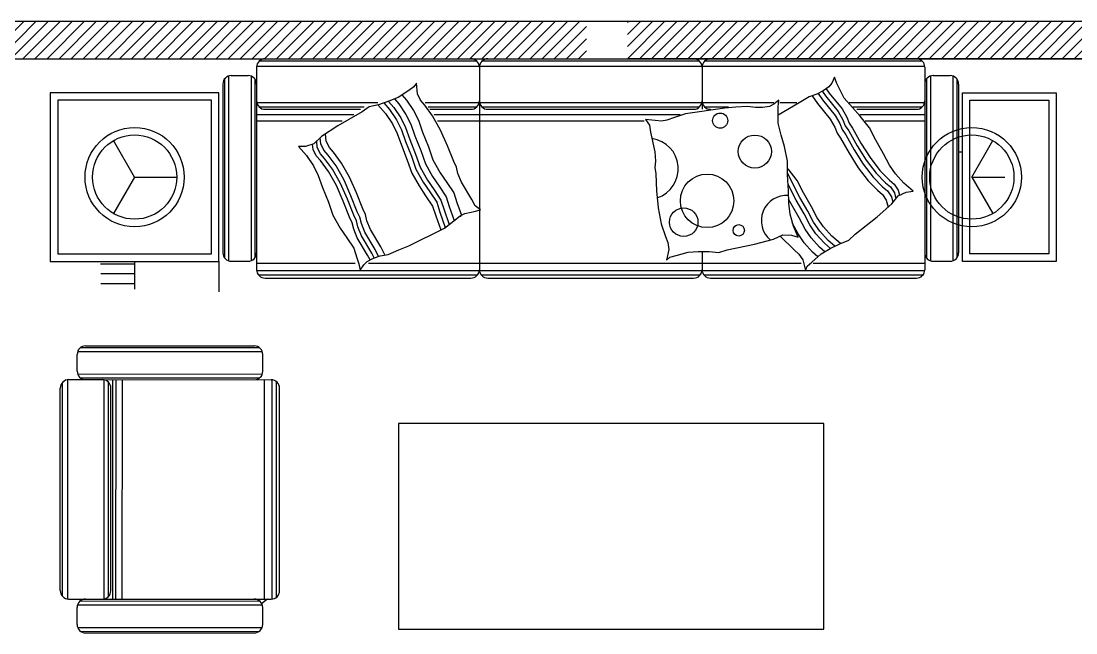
# Model space of a CAD drawing. Header units: inches. Extents: x 442278 to 842836, y -356313 to 59457.
# Drawn here: x 480946 to 484033, y -77536 to -75745 of the extents above; entities that cross this region are included whole.
import ezdxf

# ---------------------------------------------------------------- set-up
doc = ezdxf.new("R2010")
doc.units = ezdxf.units.IN
doc.header["$LTSCALE"] = 250
doc.header["$MEASUREMENT"] = 0
doc.linetypes.add('CENTER', pattern=[50.8, 31.75, -6.35, 6.35, -6.35])
doc.linetypes.add('CONTINOUS', pattern=[0])
for name, color, linetype in [('blogmythuat.com', 2, 'Continuous'), ('HACTH250', 250, 'Continuous'), ('netcat', 32, 'Continuous'), ('TRUC', 251, 'CENTER')]:
    doc.layers.add(name, color=color, linetype=linetype)
doc.styles.add('AVANTH', font='')
doc.styles.get('AVANTH').set_extended_font_data('.VnAvantH')
doc.linetypes.add('TX', pattern='A,676.874288,-193.500228,["tx",AVANTH,S=240.510514,R=359.931402,X=0,Y=-131.162874],-560.72896,746.79278', length=2177.896256)

msp = doc.modelspace()

# ---------------------------------------------------------------- hatches: boundary and pattern name
at = {"layer": 'HACTH250', "linetype": 'TX'}
h = msp.add_hatch(dxfattribs=at)
h.set_pattern_fill('ANSI31', color=256, scale=200, style=0)
h.set_pattern_definition([(45, (152486.4, -391556.477), (-17.6776695, 17.6776695), [])])
h.paths.add_polyline_path([(477550.46, -75745.25), (482600.46, -75745.25), (482600.46, -75855.25), (477550.46, -75855.25)])
h = msp.add_hatch(dxfattribs=at)
h.set_pattern_fill('ANSI31', color=256, scale=200, style=0)
h.set_pattern_definition([(45, (482720.456, -75855.25), (-17.67767, 17.67767), [])])
h.paths.add_polyline_path([(482720.46, -75745.25), (485800.46, -75745.25), (485800.46, -75855.25), (482720.46, -75855.25)])

# ---------------------------------------------------------------- linework, layer by layer
at = {"color": 8}
for p, q in [((481643.55, -75861.48), (482278.92, -75861.48)), ((482295.52, -75861.48), (482930.88, -75861.48)), ((482947.48, -75861.48), (483582.85, -75861.48)), ((481635.26, -75877.14), (483591.15, -75877.14)), ((481541.61, -75914.26), (481541.61, -76438.32)), ((481553.11, -75905.99), (481553.11, -76446.59)), ((481618.83, -75906.07), (481618.83, -76446.52)), ((481630.33, -75914.53), (481630.33, -76438.05)), ((483326.93, -75909.38), (483318.71, -75926.53)), ((483333.24, -75927.53), (483326.93, -75909.38)), ((483596.07, -75914.53), (483596.07, -76438.05)), ((483607.57, -75906.07), (483607.57, -76446.52)), ((483673.29, -75905.99), (483673.29, -76446.59)), ((483684.79, -75914.26), (483684.79, -76438.32)), ((482080.37, -75948.1), (482049.84, -75968.44)), ((482095.64, -75937.94), (482080.37, -75948.1)), ((482102.76, -75926.75), (482095.64, -75937.94)), ((482105.8, -75958.27), (482102.76, -75926.75)), ((483293.24, -75949.69), (483275.11, -75959.47)), ((483291.22, -75950.77), (483300.42, -75964.07)), ((483310.07, -75938.03), (483293.24, -75949.69)), ((483302.59, -75943.21), (483311.65, -75956.3)), ((483318.71, -75926.53), (483310.07, -75938.03)), ((483311.65, -75956.3), (483349.02, -76002.31)), ((483341.72, -75943.78), (483333.24, -75927.53)), ((483354.79, -75970.67), (483341.72, -75943.78)), ((481635.26, -75983.64), (481990.02, -75983.64)), ((482022.37, -75979.63), (481991.85, -75989.79)), ((482007.26, -75984.66), (482024.39, -76004.03)), ((482020.86, -75980.13), (482036.6, -75997.93)), ((482049.84, -75968.44), (482022.37, -75979.63)), ((482038.77, -75972.95), (482051.87, -75987.76)), ((482051.87, -75987.76), (482072.2, -76018.26)), ((482060.68, -75961.22), (482074.25, -75976.57)), ((482074.25, -75976.57), (482094.58, -76007.08)), ((482114.94, -75976.57), (482105.8, -75958.27)), ((482127.14, -75990.81), (482114.94, -75976.57)), ((482128.31, -75983.64), (483148.94, -75983.64)), ((482939.18, -75978.73), (482939.18, -76003.11)), ((483163.96, -75976.81), (483148.94, -75988.47)), ((483161.48, -75995.87), (483163.96, -75976.81)), ((483223.17, -75984.35), (483161.73, -76020.69)), ((483166.47, -75983.64), (483216.56, -75983.64)), ((483252.52, -75966.81), (483223.17, -75984.35)), ((483275.11, -75959.47), (483252.52, -75966.81)), ((483261.55, -75963.87), (483276.82, -75985.93)), ((483276.82, -75985.93), (483314.2, -76031.94)), ((483279.14, -75957.29), (483291.79, -75975.57)), ((483291.79, -75975.57), (483329.16, -76021.59)), ((483300.42, -75964.07), (483337.8, -76010.08)), ((483379.23, -75998), (483354.79, -75970.67)), ((483369.34, -75983.64), (483591.15, -75983.64)), ((481635.26, -76018.41), (481919.98, -76018.41)), ((481642.47, -75996.17), (481950.51, -75996.17)), ((481944.03, -76011.15), (481872.8, -76051.82)), ((481964.38, -75995.89), (481944.03, -76011.15)), ((481991.85, -75989.79), (481964.38, -75995.89)), ((481990.05, -75990.19), (482012.18, -76015.21)), ((482012.18, -76015.21), (482032.51, -76045.72)), ((482024.39, -76004.03), (482044.72, -76034.53)), ((482036.6, -75997.93), (482056.93, -76028.43)), ((482072.2, -76018.26), (482086.42, -76046.74)), ((482094.58, -76007.08), (482108.81, -76035.55)), ((482150.52, -76022.33), (482127.14, -75990.81)), ((482137.29, -75996.17), (482280.01, -75996.17)), ((482155.25, -76018.41), (482874.69, -76018.41)), ((482294.43, -75996.17), (482931.97, -75996.17)), ((482311.91, -76003.42), (482914.49, -76003.42)), ((482890.92, -76016.17), (482858.1, -76027.75)), ((483005.77, -75999.75), (482890.92, -76016.17)), ((482946.39, -75996.17), (483016.2, -75996.17)), ((483037.62, -75997.5), (483005.77, -75999.75)), ((483071.72, -75994.92), (483037.62, -75997.5)), ((483095.21, -75998.45), (483071.72, -75994.92)), ((483115.8, -75997.8), (483095.21, -75998.45)), ((483136.07, -75994.91), (483115.8, -75997.8)), ((483148.94, -75988.47), (483136.07, -75994.91)), ((483161.8, -76014.19), (483161.48, -75995.87)), ((483161.48, -76044.09), (483161.8, -76014.19)), ((483337.8, -76010.08), (483351.45, -76033.81)), ((483349.02, -76002.31), (483362.68, -76026.04)), ((483402.38, -76023.45), (483379.23, -75998)), ((483380.61, -75996.17), (483583.93, -75996.17)), ((483391.88, -76003.42), (483566.45, -76003.42)), ((483400.64, -76018.41), (483591.15, -76018.41)), ((481635.26, -76037.05), (481885.85, -76037.05)), ((482032.51, -76045.72), (482046.73, -76074.19)), ((482044.72, -76034.53), (482058.95, -76063.01)), ((482056.93, -76028.43), (482071.16, -76056.9)), ((482086.42, -76046.74), (482098.61, -76081.31)), ((482108.81, -76035.55), (482120.99, -76070.12)), ((482173.89, -76064.02), (482150.52, -76022.33)), ((482773.81, -76032.91), (482785.39, -76049.63)), ((482792.47, -76034.84), (482773.81, -76032.91)), ((482785.39, -76049.63), (482788.29, -76069.89)), ((482801.8, -76035.8), (482792.47, -76034.84)), ((482820.46, -76037.73), (482801.8, -76035.8)), ((482836.23, -76035.47), (482820.46, -76037.73)), ((482858.1, -76027.75), (482836.23, -76035.47)), ((483171.13, -76079.46), (483161.48, -76044.09)), ((483314.2, -76031.94), (483327.85, -76055.67)), ((483329.16, -76021.59), (483342.82, -76045.31)), ((483342.82, -76045.31), (483349.43, -76062.86)), ((483351.45, -76033.81), (483358.06, -76051.35)), ((483362.68, -76026.04), (483369.29, -76043.59)), ((483369.29, -76043.59), (483379.64, -76058.54)), ((483428.83, -76057.67), (483402.38, -76023.45)), ((481872.8, -76051.82), (481824.97, -76083.34)), ((481839.21, -76096.56), (481837.16, -76075.31)), ((482046.73, -76074.19), (482058.92, -76108.76)), ((482058.95, -76063.01), (482071.14, -76097.58)), ((482071.16, -76056.9), (482083.35, -76091.48)), ((482120.99, -76070.12), (482138.19, -76113.14)), ((482194.21, -76109.78), (482173.89, -76064.02)), ((482788.29, -76069.89), (482801.16, -76127.75)), ((483180.46, -76112.57), (483171.13, -76079.46)), ((483327.85, -76055.67), (483334.46, -76073.22)), ((483334.46, -76073.22), (483344.81, -76088.17)), ((483349.43, -76062.86), (483359.77, -76077.81)), ((483358.06, -76051.35), (483368.41, -76066.31)), ((483359.77, -76077.81), (483384.5, -76121.53)), ((483368.41, -76066.31), (483393.13, -76110.02)), ((483379.64, -76058.54), (483404.36, -76102.26)), ((483447.4, -76093.73), (483428.83, -76057.67)), ((481278.04, -76201.75), (481216.43, -76095.03)), ((481802.58, -76104.7), (481778.16, -76111.81)), ((481800.54, -76120.96), (481799.07, -76105.72)), ((481824.97, -76083.34), (481802.58, -76104.7)), ((481812.75, -76114.86), (481811, -76096.67)), ((481822.93, -76104.7), (481821.21, -76086.92)), ((481832.07, -76123), (481822.93, -76104.7)), ((481848.35, -76114.86), (481839.21, -76096.56)), ((482058.92, -76108.76), (482076.11, -76151.78)), ((482071.14, -76097.58), (482088.33, -76140.6)), ((482083.35, -76091.48), (482100.54, -76134.5)), ((482098.61, -76081.31), (482115.8, -76124.33)), ((482212.5, -76156.55), (482194.21, -76109.78)), ((483344.81, -76088.17), (483369.53, -76131.89)), ((483393.13, -76110.02), (483419.72, -76152.44)), ((483404.36, -76102.26), (483430.95, -76144.68)), ((483470.51, -76133.89), (483447.4, -76093.73)), ((483728.84, -76201.75), (483790.46, -76095.03)), ((481757.82, -76111.81), (481781.2, -76138.25)), ((481778.16, -76111.81), (481757.82, -76111.81)), ((481781.2, -76138.25), (481801.53, -76168.76)), ((481809.68, -76139.27), (481800.54, -76120.96)), ((481821.88, -76153.5), (481809.68, -76139.27)), ((481821.89, -76133.17), (481812.75, -76114.86)), ((481834.09, -76147.4), (481821.89, -76133.17)), ((481844.27, -76137.23), (481832.07, -76123)), ((481867.65, -76168.76), (481844.27, -76137.23)), ((481860.55, -76129.1), (481848.35, -76114.86)), ((481883.93, -76160.62), (481860.55, -76129.1)), ((482088.33, -76140.6), (482101.61, -76178.92)), ((482100.54, -76134.5), (482113.82, -76172.82)), ((482115.8, -76124.33), (482129.08, -76162.65)), ((482138.19, -76113.14), (482151.47, -76151.47)), ((482801.16, -76127.75), (482802.77, -76155.08)), ((483188.83, -76155.01), (483180.46, -76112.57)), ((483369.53, -76131.89), (483396.12, -76174.31)), ((483384.5, -76121.53), (483411.09, -76163.95)), ((483487.47, -76166.38), (483470.51, -76133.89)), ((483701.4, -76129.19), (483689.93, -76129.19)), ((481801.53, -76168.76), (481815.75, -76197.23)), ((481845.26, -76185.02), (481821.88, -76153.5)), ((481857.47, -76178.92), (481834.09, -76147.4)), ((481891.02, -76210.45), (481867.65, -76168.76)), ((481907.3, -76202.31), (481883.93, -76160.62)), ((482076.11, -76151.78), (482089.4, -76190.11)), ((482113.82, -76172.82), (482135.16, -76210.45)), ((482129.08, -76162.65), (482150.42, -76200.28)), ((482151.47, -76151.47), (482172.81, -76189.09)), ((482220.63, -76172.82), (482212.5, -76156.55)), ((482224.69, -76191.13), (482220.63, -76172.82)), ((482802.77, -76155.08), (482800.84, -76173.73)), ((483189.32, -76195.57), (483188.83, -76155.01)), ((483411.09, -76163.95), (483440.12, -76201.91)), ((483419.72, -76152.44), (483448.76, -76190.41)), ((483430.95, -76144.68), (483459.99, -76182.64)), ((483505.58, -76192.56), (483487.47, -76166.38)), ((481278.04, -76201.75), (481216.43, -76308.48)), ((481278.04, -76201.75), (481401.28, -76201.75)), ((481815.75, -76197.23), (481827.94, -76231.8)), ((481868.64, -76226.71), (481845.26, -76185.02)), ((481880.85, -76220.61), (481857.47, -76178.92)), ((481927.62, -76248.07), (481907.3, -76202.31)), ((482089.4, -76190.11), (482110.74, -76227.73)), ((482101.61, -76178.92), (482122.95, -76216.55)), ((482150.42, -76200.28), (482169.74, -76228.75)), ((482172.81, -76189.09), (482192.12, -76217.56)), ((482234.85, -76216.55), (482224.69, -76191.13)), ((482800.84, -76173.73), (482803.41, -76191.73)), ((482803.41, -76191.73), (482805.98, -76241.89)), ((483225.65, -76261.02), (483189.26, -76190.35)), ((483192.05, -76241.82), (483189.32, -76195.57)), ((483217.59, -76212.16), (483191.14, -76177.93)), ((483396.12, -76174.31), (483425.16, -76212.27)), ((483440.12, -76201.91), (483467.73, -76229.81)), ((483448.76, -76190.41), (483476.37, -76218.3)), ((483459.99, -76182.64), (483487.59, -76210.54)), ((483530.02, -76219.88), (483505.58, -76192.56)), ((483728.84, -76201.75), (483825.12, -76201.75)), ((483728.84, -76201.75), (483790.46, -76308.48)), ((481827.94, -76231.8), (481845.14, -76274.82)), ((481888.96, -76272.47), (481868.64, -76226.71)), ((481901.17, -76266.37), (481880.85, -76220.61)), ((481911.34, -76256.2), (481891.02, -76210.45)), ((482110.74, -76227.73), (482130.05, -76256.2)), ((482122.95, -76216.55), (482142.26, -76245.02)), ((482135.16, -76210.45), (482154.47, -76238.92)), ((482169.74, -76228.75), (482190.07, -76259.25)), ((482192.12, -76217.56), (482212.45, -76248.07)), ((482265.34, -76267.39), (482234.85, -76216.55)), ((483214.43, -76268.78), (483190.95, -76223.2)), ((483236.16, -76248.22), (483217.59, -76212.16)), ((483425.16, -76212.27), (483452.76, -76240.17)), ((483467.73, -76229.81), (483481.82, -76242.18)), ((483476.37, -76218.3), (483490.46, -76230.67)), ((483487.59, -76210.54), (483501.68, -76222.9)), ((483490.46, -76230.67), (483502.1, -76247.49)), ((483501.68, -76222.9), (483513.32, -76239.73)), ((483556.91, -76242.74), (483530.02, -76219.88)), ((481929.63, -76302.98), (481911.34, -76256.2)), ((481945.91, -76294.84), (481927.62, -76248.07)), ((482130.05, -76256.2), (482150.38, -76286.71)), ((482142.26, -76245.02), (482162.59, -76275.52)), ((482154.47, -76238.92), (482174.8, -76269.42)), ((482190.07, -76259.25), (482199.21, -76287.72)), ((482212.45, -76248.07), (482221.59, -76276.54)), ((482805.98, -76241.89), (482810.81, -76291.72)), ((483192.69, -76278.47), (483192.05, -76241.82)), ((483248.76, -76301.17), (483225.65, -76261.02)), ((483259.27, -76288.37), (483236.16, -76248.22)), ((483452.76, -76240.17), (483466.86, -76252.53)), ((483466.86, -76252.53), (483478.5, -76269.36)), ((483481.82, -76242.18), (483493.46, -76259)), ((483493.46, -76259), (483497.67, -76276.35)), ((483494.46, -76280.43), (483513.6, -76256.12)), ((483502.1, -76247.49), (483506.41, -76265.26)), ((483513.32, -76239.73), (483516.94, -76254.61)), ((483513.6, -76256.12), (483536.77, -76245.62)), ((483536.77, -76245.62), (483556.91, -76242.74)), ((481845.14, -76274.82), (481858.42, -76313.14)), ((481907.24, -76319.25), (481888.96, -76272.47)), ((481919.45, -76313.14), (481901.17, -76266.37)), ((481954.04, -76311.11), (481945.91, -76294.84)), ((482150.38, -76286.71), (482159.52, -76315.18)), ((482162.59, -76275.52), (482171.73, -76303.99)), ((482174.8, -76269.42), (482183.94, -76297.89)), ((482199.21, -76287.72), (482213.58, -76328.5)), ((482221.59, -76276.54), (482234.54, -76313.27)), ((482274.48, -76285.69), (482265.34, -76267.39)), ((482810.81, -76291.72), (482819.82, -76338.66)), ((483223.86, -76321.17), (483192.48, -76266.63)), ((483197.19, -76309.98), (483192.69, -76278.47)), ((483237.54, -76308.94), (483214.43, -76268.78)), ((483276.22, -76320.87), (483259.27, -76288.37)), ((483451.58, -76318.4), (483494.46, -76280.43)), ((483478.5, -76269.36), (483483.53, -76290.1)), ((481858.42, -76313.14), (481879.76, -76350.77)), ((481915.37, -76335.52), (481907.24, -76319.25)), ((481927.58, -76329.41), (481919.45, -76313.14)), ((481937.76, -76319.25), (481929.63, -76302.98)), ((481941.82, -76337.55), (481937.76, -76319.25)), ((481958.1, -76329.41), (481954.04, -76311.11)), ((482159.52, -76315.18), (482173.99, -76356.23)), ((482171.73, -76303.99), (482187.51, -76348.76)), ((482183.94, -76297.89), (482198.79, -76340)), ((482212.41, -76329.41), (482230.72, -76315.18)), ((482230.72, -76315.18), (482244.97, -76308.06)), ((482232.83, -76317.77), (482232.83, -76314.13)), ((482244.97, -76308.06), (482263.28, -76303.99)), ((482263.28, -76303.99), (482272.44, -76301.96)), ((482272.44, -76301.96), (482290.75, -76297.89)), ((483206.85, -76345.34), (483197.19, -76309.98)), ((483240.82, -76353.66), (483223.86, -76321.17)), ((483254.49, -76341.44), (483237.54, -76308.94)), ((483265.72, -76333.67), (483248.76, -76301.17)), ((483294.34, -76347.04), (483276.22, -76320.87)), ((483386.82, -76368.74), (483451.58, -76318.4)), ((481879.76, -76350.77), (481899.07, -76379.24)), ((481919.43, -76353.82), (481915.37, -76335.52)), ((481929.59, -76379.24), (481919.43, -76353.82)), ((481931.64, -76347.72), (481927.58, -76329.41)), ((481941.8, -76373.14), (481931.64, -76347.72)), ((481951.98, -76362.97), (481941.82, -76337.55)), ((481968.26, -76354.83), (481958.1, -76329.41)), ((481998.75, -76405.68), (481968.26, -76354.83)), ((482081.14, -76402.63), (482184.93, -76350.77)), ((482184.93, -76350.77), (482212.41, -76329.41)), ((482819.82, -76338.66), (482832.04, -76375.95)), ((483220.24, -76367.9), (483203.29, -76335.41)), ((483220.68, -76377.81), (483206.85, -76345.34)), ((483258.93, -76379.84), (483240.82, -76353.66)), ((483272.61, -76367.61), (483254.49, -76341.44)), ((483283.83, -76359.84), (483265.72, -76333.67)), ((483318.78, -76374.36), (483294.34, -76347.04)), ((481899.07, -76379.24), (481919.4, -76409.74)), ((481960.08, -76430.08), (481929.59, -76379.24)), ((481972.29, -76423.98), (481941.8, -76373.14)), ((481982.47, -76413.81), (481951.98, -76362.97)), ((482832.04, -76375.95), (482839.12, -76393.31)), ((483092.64, -76398.41), (483147.97, -76383.61)), ((483147.97, -76383.61), (483175.96, -76370.42)), ((483168.16, -76374.1), (483208.43, -76414.79)), ((483175.96, -76370.42), (483201.38, -76371.38)), ((483201.38, -76371.38), (483220.68, -76377.81)), ((483238.36, -76394.08), (483220.24, -76367.9)), ((483283.37, -76407.16), (483258.93, -76379.84)), ((483297.05, -76394.93), (483272.61, -76367.61)), ((483308.27, -76387.16), (483283.83, -76359.84)), ((483327.97, -76403.91), (483308.27, -76387.16)), ((483344.23, -76396), (483318.78, -76374.36)), ((483342.5, -76396.65), (483368.83, -76386.72)), ((483368.83, -76386.72), (483386.82, -76368.74)), ((481919.4, -76409.74), (481928.54, -76438.21)), ((481992.4, -76433.7), (481982.47, -76413.81)), ((482010.74, -76429.67), (481998.75, -76405.68)), ((482020.1, -76428.05), (482051.64, -76414.83)), ((482051.64, -76414.83), (482081.14, -76402.63)), ((482842.02, -76413.57), (482834.94, -76444.44)), ((482839.12, -76393.31), (482842.02, -76413.57)), ((482898.32, -76421.6), (482927.92, -76419.66)), ((482927.92, -76419.66), (482960.09, -76419.66)), ((482960.09, -76419.66), (482988.08, -76422.54)), ((482988.08, -76422.54), (483012.21, -76414.5)), ((483012.21, -76414.5), (483092.64, -76398.41)), ((483208.43, -76414.79), (483222.52, -76427.16)), ((483262.8, -76421.4), (483238.36, -76394.08)), ((483298.44, -76419.96), (483283.37, -76407.16)), ((483288.11, -76426), (483313.72, -76411.04)), ((483315.15, -76410.32), (483297.05, -76394.93)), ((483313.72, -76411.04), (483342.5, -76396.65)), ((481278.04, -76448.71), (481278.04, -76529.59)), ((481525, -76448.71), (481525, -76537.12)), ((481928.54, -76438.21), (481934.63, -76455.5)), ((481948.87, -76458.55), (481959.05, -76448.38)), ((481959.05, -76448.38), (481977.37, -76439.23)), ((481967.19, -76444.32), (481960.08, -76430.08)), ((481979.51, -76438.44), (481972.29, -76423.98)), ((481977.37, -76439.23), (481996.7, -76432.11)), ((481996.7, -76432.11), (482020.1, -76428.05)), ((482834.94, -76444.44), (482845.23, -76436.07)), ((482845.23, -76436.07), (482862.93, -76431.25)), ((482862.93, -76431.25), (482898.32, -76421.6)), ((483222.52, -76427.16), (483234.16, -76443.98)), ((483234.16, -76443.98), (483241.63, -76474.76)), ((483247.1, -76462.67), (483260.77, -76450.45)), ((483260.77, -76450.45), (483288.11, -76426)), ((483278.41, -76434.67), (483262.8, -76421.4)), ((481277.18, -76456.94), (481178.4, -76456.94)), ((481635.26, -76453.48), (481923.57, -76453.48)), ((481635.26, -76475.41), (483591.15, -76475.41)), ((481934.63, -76455.5), (481938.3, -76474.36)), ((481938.3, -76474.36), (481948.87, -76458.55)), ((481963.08, -76453.48), (483229.08, -76453.48)), ((483241.63, -76474.76), (483247.1, -76462.67)), ((483264.15, -76453.48), (483591.15, -76453.48)), ((481278.04, -76484.59), (481179.26, -76484.59)), ((481640.57, -76487.94), (482281.91, -76487.94)), ((482292.53, -76487.94), (482933.87, -76487.94)), ((482944.49, -76487.94), (483585.84, -76487.94)), ((481278.04, -76514.23), (481179.26, -76514.23)), ((481111.38, -76712.1), (481651.83, -76712.31)), ((481119.85, -76700.61), (481643.37, -76700.8)), ((481111.28, -76777.82), (481651.88, -76778.03)), ((481119.54, -76789.32), (481643.61, -76789.52)), ((481066.52, -77428.23), (481066.76, -76802.74)), ((481082.18, -77436.37), (481082.42, -76794.61)), ((481188.68, -77436.57), (481188.92, -76794.49)), ((481201.21, -77429.37), (481201.44, -76801.7)), ((481213.89, -77436.58), (481214.14, -76794.5)), ((481223.45, -77436.58), (481223.69, -76794.5)), ((481242.08, -77436.59), (481242.33, -76794.51)), ((481658.52, -77436.75), (481658.76, -76794.66)), ((481680.45, -77436.6), (481680.69, -76794.83)), ((481692.98, -77431.45), (481693.22, -76799.99)), ((481666.98, -77436.75), (481650.15, -77449.97)), ((481111.02, -77453.67), (481651.62, -77453.88)), ((481119.29, -77442.17), (481643.36, -77442.37)), ((481111.07, -77519.39), (481651.52, -77519.59)), ((481119.53, -77530.89), (481643.05, -77531.09))]:
    msp.add_line(p, q, dxfattribs=at)
for points in [[(481503.05, -75976.75), (481053.04, -75976.75), (481053.04, -76426.76), (481503.05, -76426.76)], [(483723.35, -75976.75), (483953.84, -75976.75), (483953.84, -76426.76), (483723.35, -76426.76)]]:
    msp.add_lwpolyline(points, close=True, dxfattribs=at)
at = {"linetype": 'TX'}
msp.add_lwpolyline([(483295.7, -76923.21), (482050.82, -76923.21), (482050.82, -77524.2), (483295.7, -77524.2)], close=True, dxfattribs=at)
at = {"color": 8}
for centre, radius in [((482992.2, -76036.45), 22.07), ((481278.04, -76201.75), 145.18), ((481278.04, -76201.75), 123.23), ((483093.64, -76126.97), 48.42), ((483728.84, -76201.75), 145.18), ((483728.84, -76201.75), 123.23), ((482953.88, -76271.31), 78.35), ((482885.35, -76333.61), 41.78), ((483046.41, -76357.57), 16.65)]:
    msp.add_circle(centre, radius, dxfattribs=at)
for centre, radius, start, end in [((482311.91, -75978.73), 24.7, 180, 270), ((482914.49, -75978.73), 24.7, 270, 0), ((482963.88, -75978.73), 24.7, 180, 270), ((483566.45, -75978.73), 24.7, 270, 0), ((482780.05, -76177.33), 89.36, 288.19858, 81.98453), ((483186.17, -76329.3), 73.67, 85.23048, 230.30017)]:
    msp.add_arc(centre, radius, start, end, dxfattribs=at)
at = {"layer": 'blogmythuat.com'}
for p, q in [((481659.95, -75855.25), (482262.52, -75855.25)), ((482311.91, -75855.25), (482914.49, -75855.25)), ((482963.88, -75855.25), (483566.45, -75855.25)), ((481635.26, -75879.95), (481635.26, -75929.34)), ((482287.22, -75879.95), (482287.22, -75978.73)), ((482939.18, -75879.95), (482939.18, -75978.73)), ((483591.15, -75879.95), (483591.15, -75978.73)), ((481561.17, -75904.64), (481610.56, -75904.64)), ((483615.84, -75904.64), (483665.23, -75904.64)), ((481536.47, -75929.34), (481536.47, -76423.25)), ((481635.26, -75929.34), (481635.26, -75978.73)), ((483689.93, -75929.34), (483689.93, -76423.25)), ((481635.26, -75978.73), (481635.26, -76423.25)), ((482287.22, -75978.73), (482287.22, -76472.64)), ((483591.15, -75978.73), (483591.15, -76472.64)), ((481659.95, -76003.42), (481939.73, -76003.42)), ((482142.68, -76003.42), (482262.52, -76003.42)), ((482164.23, -76037.05), (482769.5, -76037.05)), ((483416.92, -76037.05), (483591.15, -76037.05)), ((482290.75, -76297.89), (482274.48, -76285.69)), ((481561.17, -76447.94), (481610.56, -76447.94)), ((481635.26, -76423.25), (481635.26, -76472.64)), ((482939.18, -76422.34), (482939.18, -76472.64)), ((483615.84, -76447.94), (483665.23, -76447.94)), ((481659.95, -76497.33), (482262.52, -76497.33)), ((482311.91, -76497.33), (482914.49, -76497.33)), ((482963.88, -76497.33), (483566.45, -76497.33)), ((481134.65, -76695.68), (481628.56, -76695.87)), ((481109.93, -76769.76), (481109.95, -76720.37)), ((481653.23, -76769.97), (481653.25, -76720.58)), ((481060.3, -77411.83), (481060.52, -76819.13)), ((481085.22, -76794.45), (481184.01, -76794.49)), ((481184.01, -76794.49), (481677.92, -76794.67)), ((481208.47, -77411.88), (481208.69, -76819.19)), ((481702.38, -77412.07), (481702.6, -76819.38)), ((481084.98, -77436.53), (481183.76, -77436.57)), ((481183.76, -77436.57), (481677.68, -77436.76)), ((481109.65, -77510.63), (481109.67, -77461.24)), ((481652.95, -77510.83), (481652.97, -77461.44)), ((481134.34, -77535.33), (481628.25, -77535.52))]:
    msp.add_line(p, q, dxfattribs=at)
for points in [[(481525, -75954.8), (481031.09, -75954.8), (481031.09, -76448.71), (481525, -76448.71)], [(483701.4, -75954.8), (483975.8, -75954.8), (483975.8, -76448.71), (483701.4, -76448.71)]]:
    msp.add_lwpolyline(points, close=True, dxfattribs=at)
for centre, start, end in [((481659.95, -75879.95), 90, 180), ((482262.52, -75879.95), 0, 90), ((482311.91, -75879.95), 90, 180), ((482914.49, -75879.95), 0, 90), ((482963.88, -75879.95), 90, 180), ((483566.45, -75879.95), 0, 90), ((481561.17, -75929.34), 90, 180), ((481610.56, -75929.34), 0, 90), ((483615.84, -75929.34), 90, 180), ((483665.23, -75929.34), 0, 90), ((481659.95, -75978.73), 180, 270), ((482262.52, -75978.73), 270, 0), ((481561.17, -76423.25), 180, 270), ((481610.56, -76423.25), 270, 0), ((483615.84, -76423.25), 180, 270), ((483665.23, -76423.25), 270, 0), ((481659.95, -76472.64), 180, 270), ((482262.52, -76472.64), 270, 0), ((482311.91, -76472.64), 180, 270), ((482914.49, -76472.64), 270, 0), ((482963.88, -76472.64), 180, 270), ((483566.45, -76472.64), 270, 0), ((481134.64, -76720.38), 89.97836, 179.97836), ((481628.56, -76720.57), 359.97836, 89.97836), ((481134.63, -76769.77), 179.97836, 269.97836), ((481628.54, -76769.96), 269.97836, 359.97836), ((481085.22, -76819.14), 89.97836, 179.97836), ((481184, -76819.18), 359.97836, 89.97836), ((481677.91, -76819.37), 359.97836, 89.97836), ((481677.91, -76819.37), 359.97836, 89.97836), ((481084.99, -77411.84), 179.97836, 269.97836), ((481134.36, -77461.25), 89.97836, 179.97836), ((481183.77, -77411.87), 269.97836, 359.97836), ((481628.28, -77461.43), 359.97836, 89.97836), ((481677.69, -77412.06), 269.97836, 359.97836), ((481134.35, -77510.64), 179.97836, 269.97836), ((481628.26, -77510.82), 269.97836, 359.97836)]:
    msp.add_arc(centre, 24.7, start, end, dxfattribs=at)
at = {"layer": 'netcat', "linetype": 'CONTINOUS'}
for p, q in [((472230.46, -75745.25), (490010.46, -75745.25)), ((477647.84, -75855.25), (482499.21, -75855.25)), ((486020.46, -75855.25), (482720.46, -75855.25))]:
    msp.add_line(p, q, dxfattribs=at)
at = {"layer": 'TRUC'}
msp.add_line((470091.67, -75855.25), (493486.83, -75855.25), dxfattribs=at)

doc.saveas('drawing.dxf')
